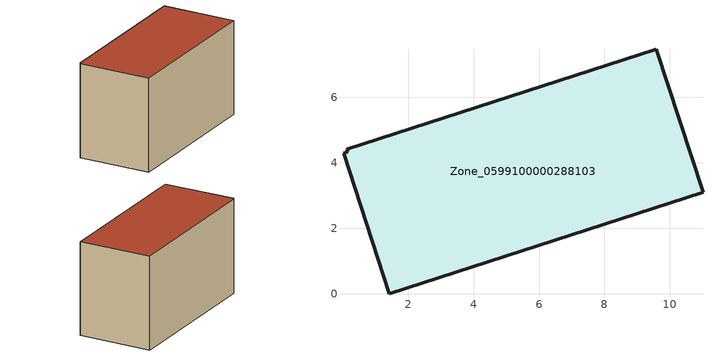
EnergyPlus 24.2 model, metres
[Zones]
Zone_0599100000288103
 floor ground (C_G): 0.03,4.3 0.15,4.34 0.12,4.42 9.58,7.47 11.01,3.1 1.42,0 z3.52
 wall outside (C_F): 11.01,3.1 9.58,7.47 0.12,4.42 0.15,4.34 0.03,4.3 1.42,0 11.01,3.1 z3.52:9.37
 roof outside (C_R): 0.15,4.34 0.03,4.3 1.42,0 11.01,3.1 9.58,7.47 0.12,4.42 z9.37
[BUILDING]
Pand.0599100000288103: North Axis=0; Terrain=City; Loads Convergence Tolerance Value=0.04; Temperature Convergence Tolerance Value=0.4; Solar Distribution=FullExterior; Maximum Number of Warmup Days=25; Minimum Number of Warmup Days=1
[Site:Location]
Rotterdam.The.Hague.AP_ZH_NLD Design_Conditions: Latitude=51.96; Longitude=4.45; Time Zone=1; Elevation=-4.5
[SITE:GROUNDTEMPERATURE:BUILDINGSURFACE]
18, 18, 18, 18, 18, 18, 18, 18, 18, 18, 18, 18
[MATERIAL] Thermal Absorptance=0.9; Solar Absorptance=0.7; Visible Absorptance=0.7
Name | Roughness | Thickness | Conductivity | Density | Specific Heat
G.TI.1946-1964 | MediumSmooth | 0.15 | 1 | 540 | 1210
F.TI.1946-1964 | Rough | 0.3 | 0.857143 | 1920 | 840
R.TI.1946-1964 | MediumRough | 0.2 | 0.277778 | 1500 | 1000
[CONSTRUCTION]
C_G: G.TI.1946-1964
C_F: F.TI.1946-1964
C_R: R.TI.1946-1964
[ZONE]
Zone_0599100000288103: Type=1; Multiplier=1; Ceiling Height=Autocalculate; Volume=Autocalculate; Floor Area=autocalculate; Part of Total Floor Area=Yes
[ZONEINFILTRATION:DESIGNFLOWRATE]
Infil_Zone_0599100000288103: Zone or ZoneList or Space or SpaceList=Zone_0599100000288103; Schedule=AlwaysOn; Design Flow Rate Calculation Method=Flow/Area; Flow Rate per Floor Area=0.003; Constant Term Coefficient=1; Temperature Term Coefficient=0; Velocity Term Coefficient=0; Velocity Squared Term Coefficient=0
[HVACTEMPLATE:ZONE:IDEALLOADSAIRSYSTEM]
Zone_0599100000288103: Maximum Heating Supply Air Temperature=50; Minimum Cooling Supply Air Temperature=13; Maximum Heating Supply Air Humidity Ratio=0.0156; Minimum Cooling Supply Air Humidity Ratio=0.0077; Heating Limit=NoLimit; Cooling Limit=NoLimit; Dehumidification Control Type=ConstantSensibleHeatRatio; Cooling Sensible Heat Ratio=0.7; Dehumidification Setpoint=60; Humidification Control Type=None; Humidification Setpoint=30; Outdoor Air Method=None; Outdoor Air Flow Rate per Person=0.00944; Outdoor Air Flow Rate per Zone Floor Area=0; Outdoor Air Flow Rate per Zone=0; Demand Controlled Ventilation Type=None; Outdoor Air Economizer Type=NoEconomizer; Heat Recovery Type=None; Sensible Heat Recovery Effectiveness=0.7; Latent Heat Recovery Effectiveness=0.65
[ZONECONTROL:THERMOSTAT]
ThermostatControl_Zone_0599100000288103: Zone or ZoneList=Zone_0599100000288103; Control Type Schedule=DualSetpointControlType; Control 1=Thermostat_Zone_0599100000288103; Temperature Difference Between Cutout And Setpoint=0
[THERMOSTATSETPOINT:DUALSETPOINT]
Thermostat_Zone_0599100000288103: Heating Setpoint Temperature Schedule=HeatingSetpoint_Zone_0599100000288103; Cooling Setpoint Temperature Schedule=CoolingSetpoint_Zone_0599100000288103
[SCHEDULE:COMPACT]
HeatingSetpoint_Zone_0599100000288103: Through: 12/31, For: AllDays, Until: 24:00, 21
CoolingSetpoint_Zone_0599100000288103: Through: 12/31, For: AllDays, Until: 24:00, 24
DualSetpointControlType: Through: 12/31, For: AllDays, Until: 24:00, 4
AlwaysOn: Through: 12/31, For: AllDays, Until: 24:00, 1
